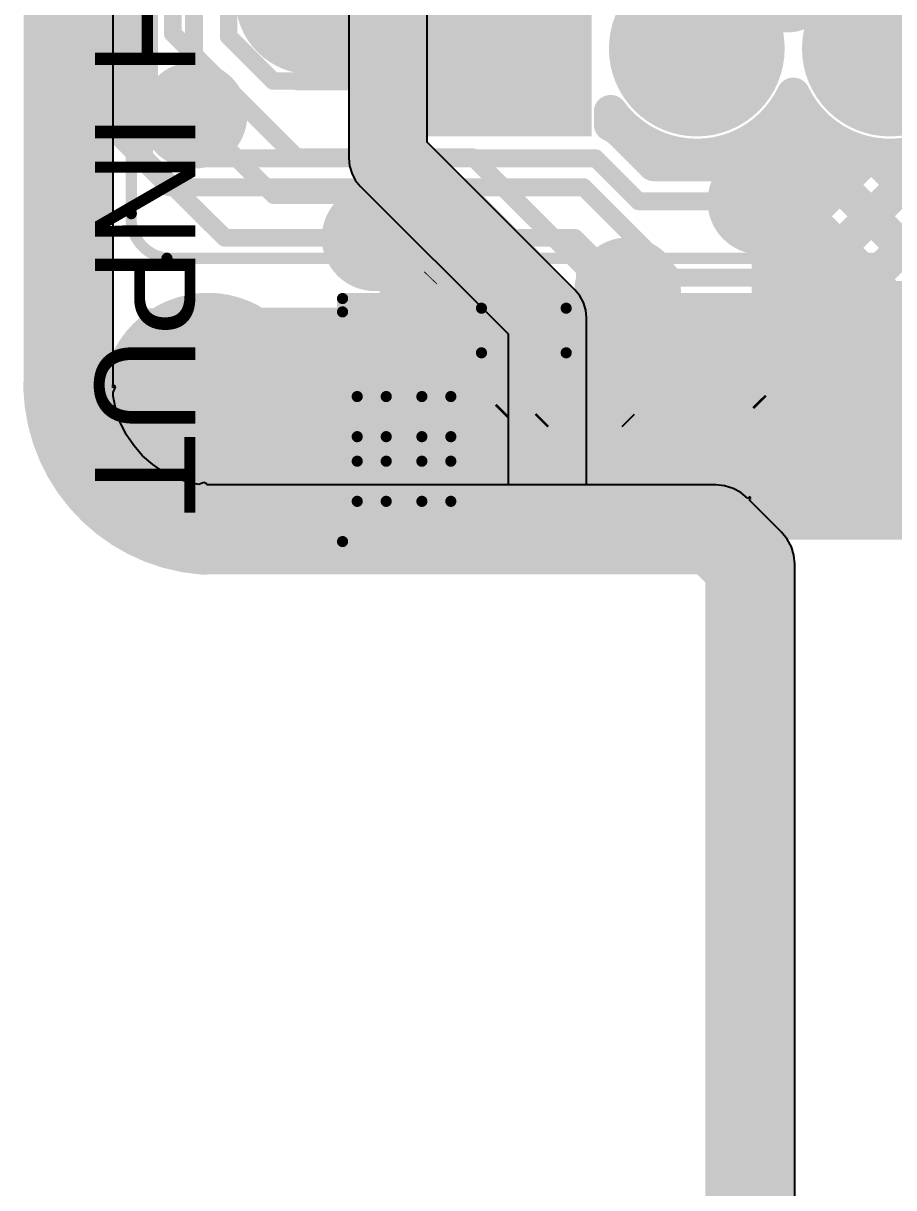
# Model space of a CAD drawing. Header units: millimetres. Extents: x 1.69 to 2.7, y 2.72 to 5.58.
# Drawn here: x 1.911 to 2.301, y 3.241 to 3.764 of the extents above; entities that cross this region are included whole.
import ezdxf

# ---------------------------------------------------------------- set-up
doc = ezdxf.new("R2010")
doc.units = ezdxf.units.MM
doc.header["$MEASUREMENT"] = 0
for name, color, linetype in [('BottomLayer', 5, 'Continuous'), ('BottomOverlay', 54, 'Continuous'), ('BottomPaste', 16, 'Continuous'), ('BottomSolder', 6, 'Continuous'), ('InternalPlane1', 76, 'Continuous'), ('InternalPlane2', 16, 'Continuous'), ('Mechanical2', 216, 'Continuous'), ('MultiLayer', 9, 'Continuous'), ('PadHoleLayer', 156, 'Continuous'), ('TopLayer', 1, 'Continuous'), ('TopOverlay', 2, 'Continuous'), ('TopPaste', 8, 'Continuous'), ('TopSolder', 216, 'Continuous'), ('ViaHoleLayer', 16, 'Continuous')]:
    doc.layers.add(name, color=color, linetype=linetype)

# ---------------------------------------------------------------- blocks, each defined once
blk = doc.blocks.new('HTP_CON_M411H_B_15')
at = {"layer": 'BottomLayer', "const_width": 0.03543}
for points in [[(-0.06102, -0.00394, 1), (-0.02559, -0.00394, 1)], [(0.02559, -0.00394, 1), (0.06102, -0.00394, 1)]]:
    blk.add_lwpolyline(points, format="xyb", close=True, dxfattribs=at)
at = {"layer": 'BottomLayer'}
for points in [[(-0.16535, -0.03937), (-0.09449, -0.03937), (-0.16535, 0.0315), (-0.09449, 0.0315)], [(-0.21949, -0.0187), (-0.17421, -0.0187), (-0.21949, 0.02657), (-0.17421, 0.02657)]]:
    blk.add_solid(points, dxfattribs=at)
at = {"layer": 'BottomOverlay', "const_width": 0.005}
for points in [[(-0.297, -0.078), (-0.297, 0.063)], [(-0.281, -0.098), (0.281, -0.098)]]:
    blk.add_lwpolyline(points, dxfattribs=at)
blk.add_lwpolyline([(-0.281, -0.098, -0.414212), (-0.297, -0.078)], format="xyb", dxfattribs=at)
at = {"layer": 'BottomOverlay', "const_width": 0.0025}
for points in [[(-0.29825, -0.078, 1), (-0.29575, -0.078, 1)], [(-0.29825, -0.078, 1), (-0.29575, -0.078, 1)], [(-0.28225, -0.098, 1), (-0.27975, -0.098, 1)], [(-0.28225, -0.098, 1), (-0.27975, -0.098, 1)]]:
    blk.add_lwpolyline(points, format="xyb", close=True, dxfattribs=at)
at = {"layer": 'BottomPaste'}
blk.add_solid([(-0.21949, -0.0187), (-0.17421, -0.0187), (-0.21949, 0.02657), (-0.17421, 0.02657)], dxfattribs=at)
at = {"layer": 'BottomSolder', "const_width": 0.03943}
for points in [[(-0.06302, -0.00394, 1), (-0.02359, -0.00394, 1)], [(0.02359, -0.00394, 1), (0.06302, -0.00394, 1)]]:
    blk.add_lwpolyline(points, format="xyb", close=True, dxfattribs=at)
at = {"layer": 'BottomSolder'}
for points in [[(-0.16935, -0.04337), (-0.09049, -0.04337), (-0.16935, 0.0355), (-0.09049, 0.0355)], [(-0.22349, -0.0227), (-0.17021, -0.0227), (-0.22349, 0.03057), (-0.17021, 0.03057)]]:
    blk.add_solid(points, dxfattribs=at)
at = {"layer": 'InternalPlane1', "const_width": 0.03572}
for points in [[(-0.14778, -0.00394, 1), (-0.11206, -0.00394, 1)], [(-0.06117, -0.00394, 1), (-0.02545, -0.00394, 1)], [(0.02545, -0.00394, 1), (0.06117, -0.00394, 1)]]:
    blk.add_lwpolyline(points, format="xyb", close=True, dxfattribs=at)
at = {"layer": 'InternalPlane2', "const_width": 0.03572}
for points in [[(-0.14778, -0.00394, 1), (-0.11206, -0.00394, 1)], [(-0.06117, -0.00394, 1), (-0.02545, -0.00394, 1)], [(0.02545, -0.00394, 1), (0.06117, -0.00394, 1)]]:
    blk.add_lwpolyline(points, format="xyb", close=True, dxfattribs=at)
at = {"layer": 'MultiLayer', "const_width": 0.03543}
for points in [[(-0.06102, -0.00394, 1), (-0.02559, -0.00394, 1)], [(0.02559, -0.00394, 1), (0.06102, -0.00394, 1)]]:
    blk.add_lwpolyline(points, format="xyb", close=True, dxfattribs=at)
at = {"layer": 'MultiLayer'}
blk.add_solid([(-0.16535, -0.03937), (-0.09449, -0.03937), (-0.16535, 0.0315), (-0.09449, 0.0315)], dxfattribs=at)
at = {"layer": 'PadHoleLayer', "const_width": 0.01772}
for points in [[(-0.13878, -0.00394, 1), (-0.12106, -0.00394, 1)], [(-0.05217, -0.00394, 1), (-0.03445, -0.00394, 1)], [(0.03445, -0.00394, 1), (0.05217, -0.00394, 1)]]:
    blk.add_lwpolyline(points, format="xyb", close=True, dxfattribs=at)
at = {"layer": 'TopLayer', "const_width": 0.03543}
for points in [[(-0.06102, -0.00394, 1), (-0.02559, -0.00394, 1)], [(0.02559, -0.00394, 1), (0.06102, -0.00394, 1)]]:
    blk.add_lwpolyline(points, format="xyb", close=True, dxfattribs=at)
at = {"layer": 'TopLayer'}
blk.add_solid([(-0.16535, -0.03937), (-0.09449, -0.03937), (-0.16535, 0.0315), (-0.09449, 0.0315)], dxfattribs=at)
at = {"layer": 'TopSolder', "const_width": 0.03943}
for points in [[(-0.06302, -0.00394, 1), (-0.02359, -0.00394, 1)], [(0.02359, -0.00394, 1), (0.06302, -0.00394, 1)]]:
    blk.add_lwpolyline(points, format="xyb", close=True, dxfattribs=at)
at = {"layer": 'TopSolder'}
blk.add_solid([(-0.16935, -0.04337), (-0.09049, -0.04337), (-0.16935, 0.0355), (-0.09049, 0.0355)], dxfattribs=at)
blk = doc.blocks.new('R___0201_B_53')
at = {"layer": 'BottomLayer'}
for points in [[(-0.01614, -0.00728), (-0.00551, -0.00728), (-0.01614, 0.00728), (-0.00551, 0.00728)], [(0.00551, -0.00728), (0.01614, -0.00728), (0.00551, 0.00728), (0.01614, 0.00728)]]:
    blk.add_solid(points, dxfattribs=at)
at = {"layer": 'BottomOverlay', "const_width": 0.005}
for points in [[(-0.019, 0.01), (0.019, 0.01)], [(-0.019, -0.01), (-0.019, 0.01)], [(0.019, -0.01), (0.019, 0.01)], [(-0.019, -0.01), (0.019, -0.01)]]:
    blk.add_lwpolyline(points, dxfattribs=at)
at = {"layer": 'BottomOverlay', "const_width": 0.0025}
for points in [[(-0.02025, 0.01, 1), (-0.01775, 0.01, 1)], [(-0.02025, 0.01, 1), (-0.01775, 0.01, 1)], [(0.01775, 0.01, 1), (0.02025, 0.01, 1)], [(0.01775, 0.01, 1), (0.02025, 0.01, 1)], [(-0.02025, -0.01, 1), (-0.01775, -0.01, 1)], [(-0.02025, -0.01, 1), (-0.01775, -0.01, 1)], [(0.01775, -0.01, 1), (0.02025, -0.01, 1)], [(0.01775, -0.01, 1), (0.02025, -0.01, 1)]]:
    blk.add_lwpolyline(points, format="xyb", close=True, dxfattribs=at)
at = {"layer": 'BottomPaste'}
for points in [[(-0.01614, -0.00728), (-0.00551, -0.00728), (-0.01614, 0.00728), (-0.00551, 0.00728)], [(0.00551, -0.00728), (0.01614, -0.00728), (0.00551, 0.00728), (0.01614, 0.00728)]]:
    blk.add_solid(points, dxfattribs=at)
at = {"layer": 'BottomSolder'}
for points in [[(-0.02014, -0.01128), (-0.00151, -0.01128), (-0.02014, 0.01128), (-0.00151, 0.01128)], [(0.00151, -0.01128), (0.02014, -0.01128), (0.00151, 0.01128), (0.02014, 0.01128)]]:
    blk.add_solid(points, dxfattribs=at)
blk = doc.blocks.new('TEST_POINT_68')
at = {"layer": 'TopLayer', "const_width": 0.03}
blk.add_lwpolyline([(-0.015, 0, 1), (0.015, 0, 1)], format="xyb", close=True, dxfattribs=at)
at = {"layer": 'TopOverlay', "const_width": 0.00787}
for points in [[(-0.037, 0.017), (-0.017, 0.037)], [(0.017, 0.037), (-0.017, 0.037)], [(0.017, 0.037), (-0.017, 0.037)], [(0.037, 0.017), (0.017, 0.037)], [(-0.037, -0.017), (-0.037, 0.017)], [(0.037, -0.017), (0.037, 0.017)], [(-0.017, -0.037), (-0.037, -0.017)], [(0.017, -0.037), (0.037, -0.017)], [(0.017, -0.037), (-0.017, -0.037)], [(0.017, -0.037), (-0.017, -0.037)]]:
    blk.add_lwpolyline(points, dxfattribs=at)
at = {"layer": 'TopOverlay', "const_width": 0.00394}
for points in [[(-0.01897, 0.037, 1), (-0.01503, 0.037, 1)], [(-0.01897, 0.037, 1), (-0.01503, 0.037, 1)], [(-0.01897, 0.037, 1), (-0.01503, 0.037, 1)], [(0.01503, 0.037, 1), (0.01897, 0.037, 1)], [(0.01503, 0.037, 1), (0.01897, 0.037, 1)], [(0.01503, 0.037, 1), (0.01897, 0.037, 1)], [(-0.03897, 0.017, 1), (-0.03503, 0.017, 1)], [(-0.03897, 0.017, 1), (-0.03503, 0.017, 1)], [(0.03503, 0.017, 1), (0.03897, 0.017, 1)], [(0.03503, 0.017, 1), (0.03897, 0.017, 1)], [(-0.03897, -0.017, 1), (-0.03503, -0.017, 1)], [(-0.03897, -0.017, 1), (-0.03503, -0.017, 1)], [(0.03503, -0.017, 1), (0.03897, -0.017, 1)], [(0.03503, -0.017, 1), (0.03897, -0.017, 1)], [(-0.01897, -0.037, 1), (-0.01503, -0.037, 1)], [(-0.01897, -0.037, 1), (-0.01503, -0.037, 1)], [(-0.01897, -0.037, 1), (-0.01503, -0.037, 1)], [(0.01503, -0.037, 1), (0.01897, -0.037, 1)], [(0.01503, -0.037, 1), (0.01897, -0.037, 1)], [(0.01503, -0.037, 1), (0.01897, -0.037, 1)]]:
    blk.add_lwpolyline(points, format="xyb", close=True, dxfattribs=at)
at = {"layer": 'TopPaste', "const_width": 0.03}
blk.add_lwpolyline([(-0.015, 0, 1), (0.015, 0, 1)], format="xyb", close=True, dxfattribs=at)
at = {"layer": 'TopSolder', "const_width": 0.034}
blk.add_lwpolyline([(-0.017, 0, 1), (0.017, 0, 1)], format="xyb", close=True, dxfattribs=at)
blk = doc.blocks.new('20_P___FPC_74')
at = {"layer": 'TopLayer'}
for points in [[(-0.04232, -0.04921), (-0.04232, 0.04921), (-0.0561, -0.04921), (-0.0561, 0.04921)], [(-0.02264, -0.04921), (-0.02264, 0.04921), (-0.03642, -0.04921), (-0.03642, 0.04921)], [(-0.00295, -0.04921), (-0.00295, 0.04921), (-0.01673, -0.04921), (-0.01673, 0.04921)], [(0.01673, -0.04921), (0.01673, 0.04921), (0.00295, -0.04921), (0.00295, 0.04921)], [(0.03642, -0.04921), (0.03642, 0.04921), (0.02264, -0.04921), (0.02264, 0.04921)], [(0.0561, -0.04921), (0.0561, 0.04921), (0.04232, -0.04921), (0.04232, 0.04921)], [(0.07579, -0.04921), (0.07579, 0.04921), (0.06201, -0.04921), (0.06201, 0.04921)], [(0.09547, -0.04921), (0.09547, 0.04921), (0.08169, -0.04921), (0.08169, 0.04921)], [(0.11516, -0.04921), (0.11516, 0.04921), (0.10138, -0.04921), (0.10138, 0.04921)], [(0.13484, -0.04921), (0.13484, 0.04921), (0.12106, -0.04921), (0.12106, 0.04921)], [(0.15453, -0.04921), (0.15453, 0.04921), (0.14075, -0.04921), (0.14075, 0.04921)], [(0.17421, -0.04921), (0.17421, 0.04921), (0.16043, -0.04921), (0.16043, 0.04921)], [(0.1939, -0.04921), (0.1939, 0.04921), (0.18012, -0.04921), (0.18012, 0.04921)]]:
    blk.add_solid(points, dxfattribs=at)
at = {"layer": 'TopOverlay', "const_width": 0.005}
for points in [[(0.19732, 0.054), (0.19732, -0.049)], [(0.19732, 0.054), (0.19732, -0.055)], [(0.19732, -0.055), (-0.19732, -0.055)]]:
    blk.add_lwpolyline(points, dxfattribs=at)
at = {"layer": 'TopOverlay', "const_width": 0.0025}
for points in [[(0.19607, 0.054, 1), (0.19857, 0.054, 1)], [(0.19607, 0.054, 1), (0.19857, 0.054, 1)], [(0.19607, -0.049, 1), (0.19857, -0.049, 1)], [(0.19607, -0.055, 1), (0.19857, -0.055, 1)], [(0.19607, -0.055, 1), (0.19857, -0.055, 1)]]:
    blk.add_lwpolyline(points, format="xyb", close=True, dxfattribs=at)
at = {"layer": 'TopPaste'}
for points in [[(-0.04232, -0.04921), (-0.04232, 0.04921), (-0.0561, -0.04921), (-0.0561, 0.04921)], [(-0.02264, -0.04921), (-0.02264, 0.04921), (-0.03642, -0.04921), (-0.03642, 0.04921)], [(-0.00295, -0.04921), (-0.00295, 0.04921), (-0.01673, -0.04921), (-0.01673, 0.04921)], [(0.01673, -0.04921), (0.01673, 0.04921), (0.00295, -0.04921), (0.00295, 0.04921)], [(0.03642, -0.04921), (0.03642, 0.04921), (0.02264, -0.04921), (0.02264, 0.04921)], [(0.0561, -0.04921), (0.0561, 0.04921), (0.04232, -0.04921), (0.04232, 0.04921)], [(0.07579, -0.04921), (0.07579, 0.04921), (0.06201, -0.04921), (0.06201, 0.04921)], [(0.09547, -0.04921), (0.09547, 0.04921), (0.08169, -0.04921), (0.08169, 0.04921)], [(0.11516, -0.04921), (0.11516, 0.04921), (0.10138, -0.04921), (0.10138, 0.04921)], [(0.13484, -0.04921), (0.13484, 0.04921), (0.12106, -0.04921), (0.12106, 0.04921)], [(0.15453, -0.04921), (0.15453, 0.04921), (0.14075, -0.04921), (0.14075, 0.04921)], [(0.17421, -0.04921), (0.17421, 0.04921), (0.16043, -0.04921), (0.16043, 0.04921)], [(0.1939, -0.04921), (0.1939, 0.04921), (0.18012, -0.04921), (0.18012, 0.04921)]]:
    blk.add_solid(points, dxfattribs=at)
at = {"layer": 'TopSolder'}
for points in [[(-0.03832, -0.05321), (-0.03832, 0.05321), (-0.0601, -0.05321), (-0.0601, 0.05321)], [(-0.01864, -0.05321), (-0.01864, 0.05321), (-0.04042, -0.05321), (-0.04042, 0.05321)], [(0.00105, -0.05321), (0.00105, 0.05321), (-0.02073, -0.05321), (-0.02073, 0.05321)], [(0.02073, -0.05321), (0.02073, 0.05321), (-0.00105, -0.05321), (-0.00105, 0.05321)], [(0.04042, -0.05321), (0.04042, 0.05321), (0.01864, -0.05321), (0.01864, 0.05321)], [(0.0601, -0.05321), (0.0601, 0.05321), (0.03832, -0.05321), (0.03832, 0.05321)], [(0.07979, -0.05321), (0.07979, 0.05321), (0.05801, -0.05321), (0.05801, 0.05321)], [(0.09947, -0.05321), (0.09947, 0.05321), (0.07769, -0.05321), (0.07769, 0.05321)], [(0.11916, -0.05321), (0.11916, 0.05321), (0.09738, -0.05321), (0.09738, 0.05321)], [(0.13884, -0.05321), (0.13884, 0.05321), (0.11706, -0.05321), (0.11706, 0.05321)], [(0.15853, -0.05321), (0.15853, 0.05321), (0.13675, -0.05321), (0.13675, 0.05321)], [(0.17821, -0.05321), (0.17821, 0.05321), (0.15643, -0.05321), (0.15643, 0.05321)], [(0.1979, -0.05321), (0.1979, 0.05321), (0.17612, -0.05321), (0.17612, 0.05321)]]:
    blk.add_solid(points, dxfattribs=at)
blk = doc.blocks.new('CAP_0201_B_75')
at = {"layer": 'BottomLayer'}
for points in [[(-0.01772, -0.00591), (-0.00591, -0.00591), (-0.01772, 0.00591), (-0.00591, 0.00591)], [(0.00591, -0.00591), (0.01772, -0.00591), (0.00591, 0.00591), (0.01772, 0.00591)]]:
    blk.add_solid(points, dxfattribs=at)
at = {"layer": 'BottomOverlay', "const_width": 0.005}
for points in [[(-0.008, 0.009), (-0.021, 0.009)], [(-0.021, 0.009), (-0.021, -0.009)], [(0.021, 0.009), (0.008, 0.009)], [(0.021, 0.009), (0.021, -0.009)], [(-0.008, -0.009), (-0.021, -0.009)], [(0.021, -0.009), (0.008, -0.009)]]:
    blk.add_lwpolyline(points, dxfattribs=at)
at = {"layer": 'BottomOverlay', "const_width": 0.0025}
for points in [[(-0.02225, 0.009, 1), (-0.01975, 0.009, 1)], [(-0.02225, 0.009, 1), (-0.01975, 0.009, 1)], [(-0.00925, 0.009, 1), (-0.00675, 0.009, 1)], [(0.00675, 0.009, 1), (0.00925, 0.009, 1)], [(0.01975, 0.009, 1), (0.02225, 0.009, 1)], [(0.01975, 0.009, 1), (0.02225, 0.009, 1)], [(-0.02225, -0.009, 1), (-0.01975, -0.009, 1)], [(-0.02225, -0.009, 1), (-0.01975, -0.009, 1)], [(-0.00925, -0.009, 1), (-0.00675, -0.009, 1)], [(0.00675, -0.009, 1), (0.00925, -0.009, 1)], [(0.01975, -0.009, 1), (0.02225, -0.009, 1)], [(0.01975, -0.009, 1), (0.02225, -0.009, 1)]]:
    blk.add_lwpolyline(points, format="xyb", close=True, dxfattribs=at)
at = {"layer": 'BottomPaste'}
for points in [[(-0.01772, -0.00591), (-0.00591, -0.00591), (-0.01772, 0.00591), (-0.00591, 0.00591)], [(0.00591, -0.00591), (0.01772, -0.00591), (0.00591, 0.00591), (0.01772, 0.00591)]]:
    blk.add_solid(points, dxfattribs=at)
at = {"layer": 'BottomSolder'}
for points in [[(-0.01988, -0.00807), (-0.00374, -0.00807), (-0.01988, 0.00807), (-0.00374, 0.00807)], [(0.00374, -0.00807), (0.01988, -0.00807), (0.00374, 0.00807), (0.01988, 0.00807)]]:
    blk.add_solid(points, dxfattribs=at)
blk = doc.blocks.new('CAP_0201_B_76')
at = {"layer": 'BottomLayer'}
for points in [[(-0.01772, -0.00591), (-0.00591, -0.00591), (-0.01772, 0.00591), (-0.00591, 0.00591)], [(0.00591, -0.00591), (0.01772, -0.00591), (0.00591, 0.00591), (0.01772, 0.00591)]]:
    blk.add_solid(points, dxfattribs=at)
at = {"layer": 'BottomOverlay', "const_width": 0.005}
for points in [[(-0.008, 0.009), (-0.021, 0.009)], [(-0.021, 0.009), (-0.021, -0.009)], [(0.021, 0.009), (0.008, 0.009)], [(0.021, 0.009), (0.021, -0.009)], [(-0.008, -0.009), (-0.021, -0.009)], [(0.021, -0.009), (0.008, -0.009)]]:
    blk.add_lwpolyline(points, dxfattribs=at)
at = {"layer": 'BottomOverlay', "const_width": 0.0025}
for points in [[(-0.02225, 0.009, 1), (-0.01975, 0.009, 1)], [(-0.02225, 0.009, 1), (-0.01975, 0.009, 1)], [(-0.00925, 0.009, 1), (-0.00675, 0.009, 1)], [(0.00675, 0.009, 1), (0.00925, 0.009, 1)], [(0.01975, 0.009, 1), (0.02225, 0.009, 1)], [(0.01975, 0.009, 1), (0.02225, 0.009, 1)], [(-0.02225, -0.009, 1), (-0.01975, -0.009, 1)], [(-0.02225, -0.009, 1), (-0.01975, -0.009, 1)], [(-0.00925, -0.009, 1), (-0.00675, -0.009, 1)], [(0.00675, -0.009, 1), (0.00925, -0.009, 1)], [(0.01975, -0.009, 1), (0.02225, -0.009, 1)], [(0.01975, -0.009, 1), (0.02225, -0.009, 1)]]:
    blk.add_lwpolyline(points, format="xyb", close=True, dxfattribs=at)
at = {"layer": 'BottomPaste'}
for points in [[(-0.01772, -0.00591), (-0.00591, -0.00591), (-0.01772, 0.00591), (-0.00591, 0.00591)], [(0.00591, -0.00591), (0.01772, -0.00591), (0.00591, 0.00591), (0.01772, 0.00591)]]:
    blk.add_solid(points, dxfattribs=at)
at = {"layer": 'BottomSolder'}
for points in [[(-0.01988, -0.00807), (-0.00374, -0.00807), (-0.01988, 0.00807), (-0.00374, 0.00807)], [(0.00374, -0.00807), (0.01988, -0.00807), (0.00374, 0.00807), (0.01988, 0.00807)]]:
    blk.add_solid(points, dxfattribs=at)

msp = doc.modelspace()

# ---------------------------------------------------------------- linework, layer by layer
at = {"layer": 'BottomLayer'}
for points, const_width in [([(1.95413, 3.71175), (1.95413, 4.36511)], 0.008), ([(1.96713, 3.71714), (1.96713, 4.35973)], 0.008), ([(1.98723, 3.72229), (1.98723, 4.34371)], 0.008), ([(2.23205, 3.70283), (2.25776, 3.72854)], 0.015), ([(2.17414, 3.71807), (2.17414, 3.7239)], 0.015), ([(2.24816, 3.71982), (2.32758, 3.6404)], 0.015), ([(1.96713, 3.71714), (1.98127, 3.703)], 0.008), ([(2.1791, 3.71467), (2.19356, 3.70021)], 0.015), ([(2.18321, 3.71056), (2.18549, 3.71284)], 0.015), ([(2.25649, 3.69899), (2.27107, 3.71357)], 0.015), ([(2.27734, 3.66327), (2.32723, 3.71315)], 0.015), ([(2.28276, 3.6404), (2.35312, 3.71077)], 0.015), ([(1.95413, 3.71175), (1.97588, 3.69)], 0.008), ([(2.23159, 3.70811), (2.23551, 3.70419)], 0.015), ([(2.19356, 3.70021), (2.228, 3.70021)], 0.015), ([(2.20114, 3.70021), (2.20574, 3.70481)], 0.015), ([(2.20675, 3.70467), (2.21121, 3.70021)], 0.015), ([(2.26128, 3.67549), (2.29084, 3.70506)], 0.015), ([(2.29129, 3.70498), (2.3443, 3.65197)], 0.015), ([(1.98127, 3.703), (2.16743, 3.703)], 0.008), ([(2.16743, 3.703), (2.18672, 3.68371)], 0.008), ([(1.97588, 3.69), (2.16204, 3.69)], 0.008), ([(2.16204, 3.69), (2.20259, 3.64946)], 0.008), ([(2.18672, 3.68371), (2.24156, 3.68371)], 0.008), ([(2.24156, 3.68371), (2.24393, 3.68371)], 0.008), ([(2.26205, 3.67765), (2.27176, 3.66794)], 0.015), ([(2.06848, 3.66731), (2.15803, 3.66731)], 0.008), ([(2.15803, 3.66731), (2.1818, 3.64355)], 0.008), ([(2.27954, 3.66016), (2.2993, 3.6404)], 0.015), ([(2.09329, 3.64921), (2.09353, 3.64946)], 0.008), ([(2.09329, 3.58714), (2.09329, 3.64921)], 0.008), ([(2.12419, 3.64394), (2.12419, 3.64814)], 0.008), ([(2.20259, 3.64946), (2.26106, 3.64946)], 0.008), ([(2.12188, 3.64394), (2.12419, 3.64394)], 0.008), ([(2.12419, 3.62575), (2.12419, 3.64394)], 0.008), ([(2.2804, 3.6404), (2.3443, 3.6404)], 0.015), ([(2.06967, 3.55814), (2.06967, 3.58714)], 0.008), ([(2.09329, 3.55814), (2.09329, 3.58714)], 0.008), ([(2.04196, 3.56299), (2.04196, 3.56442)], 0.008), ([(2.04196, 3.56418), (2.04196, 3.56442)], 0.008), ([(2.04196, 3.56418), (2.04842, 3.55772)], 0.008), ([(2.04196, 3.56299), (2.04722, 3.55772)], 0.008), ([(2.04669, 3.556), (2.04842, 3.55772)], 0.008), ([(2.04681, 3.55814), (2.06967, 3.55814)], 0.008)]:
    msp.add_lwpolyline(points, dxfattribs=dict(at, const_width=const_width))
at = {"layer": 'BottomLayer', "const_width": 0.015}
for points in [[(2.25613, 3.73167, -0.56821), (2.17414, 3.7239)], [(2.33983, 3.72641, -0.589354), (2.25613, 3.73167)], [(2.17414, 3.71807, -0.091843), (2.1791, 3.71467)], [(2.17414, 3.71807, -0.091843), (2.1791, 3.71467)], [(2.228, 3.70021, -0.633506), (2.26292, 3.68371)], [(2.26292, 3.68371, -0.165836), (2.25847, 3.67066)], [(2.25847, 3.67066, -0.450208), (2.28241, 3.64946)], [(2.28241, 3.64946, -0.109893), (2.2804, 3.6404)]]:
    msp.add_lwpolyline(points, format="xyb", dxfattribs=at)
at = {"layer": 'BottomLayer'}
for points, const_width in [([(2.25238, 3.73167, 1), (2.25988, 3.73167, 1)], 0.0075), ([(2.25238, 3.73167, 1), (2.25988, 3.73167, 1)], 0.0075), ([(2.25401, 3.72854, 1), (2.26151, 3.72854, 1)], 0.0075), ([(1.9828, 3.72229, 1), (1.99166, 3.72229, 1)], 0.00886), ([(2.17039, 3.7239, 1), (2.17789, 3.7239, 1)], 0.0075), ([(2.17039, 3.7239, 1), (2.17789, 3.7239, 1)], 0.0075), ([(1.98523, 3.72229, 1), (1.98923, 3.72229, 1)], 0.004), ([(2.17039, 3.71807, 1), (2.17789, 3.71807, 1)], 0.0075), ([(2.17039, 3.71807, 1), (2.17789, 3.71807, 1)], 0.0075), ([(2.17039, 3.71807, 1), (2.17789, 3.71807, 1)], 0.0075), ([(2.24441, 3.71982, 1), (2.25191, 3.71982, 1)], 0.0075), ([(1.96513, 3.71714, 1), (1.96913, 3.71714, 1)], 0.004), ([(1.96513, 3.71714, 1), (1.96913, 3.71714, 1)], 0.004), ([(2.17535, 3.71467, 1), (2.18285, 3.71467, 1)], 0.0075), ([(2.17535, 3.71467, 1), (2.18285, 3.71467, 1)], 0.0075), ([(2.17535, 3.71467, 1), (2.18285, 3.71467, 1)], 0.0075), ([(2.18174, 3.71284, 1), (2.18924, 3.71284, 1)], 0.0075), ([(2.26732, 3.71357, 1), (2.27482, 3.71357, 1)], 0.0075), ([(1.95213, 3.71175, 1), (1.95613, 3.71175, 1)], 0.004), ([(1.95213, 3.71175, 1), (1.95613, 3.71175, 1)], 0.004), ([(2.17946, 3.71056, 1), (2.18696, 3.71056, 1)], 0.0075), ([(2.22784, 3.70811, 1), (2.23534, 3.70811, 1)], 0.0075), ([(2.18981, 3.70021, 1), (2.19731, 3.70021, 1)], 0.0075), ([(2.18981, 3.70021, 1), (2.19731, 3.70021, 1)], 0.0075), ([(2.19739, 3.70021, 1), (2.20489, 3.70021, 1)], 0.0075), ([(2.20199, 3.70481, 1), (2.20949, 3.70481, 1)], 0.0075), ([(2.203, 3.70467, 1), (2.2105, 3.70467, 1)], 0.0075), ([(2.20746, 3.70021, 1), (2.21496, 3.70021, 1)], 0.0075), ([(2.22425, 3.70021, 1), (2.23175, 3.70021, 1)], 0.0075), ([(2.22425, 3.70021, 1), (2.23175, 3.70021, 1)], 0.0075), ([(2.2283, 3.70283, 1), (2.2358, 3.70283, 1)], 0.0075), ([(2.23176, 3.70419, 1), (2.23926, 3.70419, 1)], 0.0075), ([(2.28709, 3.70506, 1), (2.29459, 3.70506, 1)], 0.0075), ([(2.28754, 3.70498, 1), (2.29504, 3.70498, 1)], 0.0075), ([(1.97927, 3.703, 1), (1.98327, 3.703, 1)], 0.004), ([(1.97927, 3.703, 1), (1.98327, 3.703, 1)], 0.004), ([(2.16543, 3.703, 1), (2.16943, 3.703, 1)], 0.004), ([(2.16543, 3.703, 1), (2.16943, 3.703, 1)], 0.004), ([(2.25274, 3.69899, 1), (2.26024, 3.69899, 1)], 0.0075), ([(1.97388, 3.69, 1), (1.97788, 3.69, 1)], 0.004), ([(1.97388, 3.69, 1), (1.97788, 3.69, 1)], 0.004), ([(2.16004, 3.69, 1), (2.16404, 3.69, 1)], 0.004), ([(2.16004, 3.69, 1), (2.16404, 3.69, 1)], 0.004), ([(2.23714, 3.68371, 1), (2.24599, 3.68371, 1)], 0.00886), ([(2.18472, 3.68371, 1), (2.18872, 3.68371, 1)], 0.004), ([(2.18472, 3.68371, 1), (2.18872, 3.68371, 1)], 0.004), ([(2.23956, 3.68371, 1), (2.24356, 3.68371, 1)], 0.004), ([(2.23956, 3.68371, 1), (2.24356, 3.68371, 1)], 0.004), ([(2.24193, 3.68371, 1), (2.24593, 3.68371, 1)], 0.004), ([(2.25917, 3.68371, 1), (2.26667, 3.68371, 1)], 0.0075), ([(2.25917, 3.68371, 1), (2.26667, 3.68371, 1)], 0.0075), ([(2.25753, 3.67549, 1), (2.26503, 3.67549, 1)], 0.0075), ([(2.2583, 3.67765, 1), (2.2658, 3.67765, 1)], 0.0075), ([(2.25472, 3.67066, 1), (2.26222, 3.67066, 1)], 0.0075), ([(2.25472, 3.67066, 1), (2.26222, 3.67066, 1)], 0.0075), ([(2.06405, 3.66731, 1), (2.07291, 3.66731, 1)], 0.00886), ([(2.06648, 3.66731, 1), (2.07048, 3.66731, 1)], 0.004), ([(2.15603, 3.66731, 1), (2.16003, 3.66731, 1)], 0.004), ([(2.15603, 3.66731, 1), (2.16003, 3.66731, 1)], 0.004), ([(2.26801, 3.66794, 1), (2.27551, 3.66794, 1)], 0.0075), ([(2.27359, 3.66327, 1), (2.28109, 3.66327, 1)], 0.0075), ([(2.27579, 3.66016, 1), (2.28329, 3.66016, 1)], 0.0075), ([(2.0891, 3.64946, 1), (2.09796, 3.64946, 1)], 0.00886), ([(2.25663, 3.64946, 1), (2.26549, 3.64946, 1)], 0.00886), ([(2.27866, 3.64946, 1), (2.28616, 3.64946, 1)], 0.0075), ([(2.27866, 3.64946, 1), (2.28616, 3.64946, 1)], 0.0075), ([(2.09129, 3.64921, 1), (2.09529, 3.64921, 1)], 0.004), ([(2.09129, 3.64921, 1), (2.09529, 3.64921, 1)], 0.004), ([(2.09153, 3.64946, 1), (2.09553, 3.64946, 1)], 0.004), ([(2.11976, 3.64394, 1), (2.12862, 3.64394, 1)], 0.00886), ([(2.12219, 3.64814, 1), (2.12619, 3.64814, 1)], 0.004), ([(2.17737, 3.64355, 1), (2.18623, 3.64355, 1)], 0.00886), ([(2.20059, 3.64946, 1), (2.20459, 3.64946, 1)], 0.004), ([(2.20059, 3.64946, 1), (2.20459, 3.64946, 1)], 0.004), ([(2.25906, 3.64946, 1), (2.26306, 3.64946, 1)], 0.004), ([(2.11988, 3.64394, 1), (2.12388, 3.64394, 1)], 0.004), ([(2.12219, 3.64394, 1), (2.12619, 3.64394, 1)], 0.004), ([(2.12219, 3.64394, 1), (2.12619, 3.64394, 1)], 0.004), ([(2.12219, 3.64394, 1), (2.12619, 3.64394, 1)], 0.004), ([(2.1798, 3.64355, 1), (2.1838, 3.64355, 1)], 0.004), ([(2.27665, 3.6404, 1), (2.28415, 3.6404, 1)], 0.0075), ([(2.27665, 3.6404, 1), (2.28415, 3.6404, 1)], 0.0075), ([(2.27901, 3.6404, 1), (2.28651, 3.6404, 1)], 0.0075), ([(2.29555, 3.6404, 1), (2.30305, 3.6404, 1)], 0.0075), ([(1.97385, 3.59513, 1), (2.01322, 3.59513, 1)], 0.03937), ([(2.12219, 3.62575, 1), (2.12619, 3.62575, 1)], 0.004), ([(2.06767, 3.58714, 1), (2.07167, 3.58714, 1)], 0.004), ([(2.09129, 3.58714, 1), (2.09529, 3.58714, 1)], 0.004), ([(2.09129, 3.58714, 1), (2.09529, 3.58714, 1)], 0.004), ([(2.03753, 3.56442, 1), (2.04639, 3.56442, 1)], 0.00886), ([(2.03996, 3.56442, 1), (2.04396, 3.56442, 1)], 0.004), ([(2.03996, 3.56442, 1), (2.04396, 3.56442, 1)], 0.004), ([(2.03996, 3.56418, 1), (2.04396, 3.56418, 1)], 0.004), ([(2.03996, 3.56418, 1), (2.04396, 3.56418, 1)], 0.004), ([(2.03996, 3.56299, 1), (2.04396, 3.56299, 1)], 0.004), ([(2.03996, 3.56299, 1), (2.04396, 3.56299, 1)], 0.004), ([(2.04481, 3.55814, 1), (2.04881, 3.55814, 1)], 0.004), ([(2.04522, 3.55772, 1), (2.04922, 3.55772, 1)], 0.004), ([(2.04642, 3.55772, 1), (2.05042, 3.55772, 1)], 0.004), ([(2.04642, 3.55772, 1), (2.05042, 3.55772, 1)], 0.004), ([(2.06767, 3.55814, 1), (2.07167, 3.55814, 1)], 0.004), ([(2.06767, 3.55814, 1), (2.07167, 3.55814, 1)], 0.004), ([(2.09129, 3.55814, 1), (2.09529, 3.55814, 1)], 0.004), ([(2.04469, 3.556, 1), (2.04869, 3.556, 1)], 0.004)]:
    msp.add_lwpolyline(points, format="xyb", close=True, dxfattribs=dict(at, const_width=const_width))
for points in [[(1.9644, 3.63568), (1.9644, 3.54906), (2.05534, 3.63568), (2.05534, 3.54906)], [(2.1396, 3.63292), (2.1396, 3.54552), (2.1644, 3.63292), (2.1644, 3.54552)], [(2.13999, 3.5451), (2.5178, 3.5451), (2.13999, 3.5591), (2.5178, 3.5591)]]:
    msp.add_solid(points, dxfattribs=at)
at = {"layer": 'BottomSolder', "const_width": 0.04337}
msp.add_lwpolyline([(1.97185, 3.59513, 1), (2.01522, 3.59513, 1)], format="xyb", close=True, dxfattribs=at)
at = {"layer": 'InternalPlane1'}
for p, q in [((1.95098, 3.60199), (1.95098, 4.22814)), ((2.05666, 4.21785), (2.05666, 3.703)), ((2.09183, 3.71028), (2.09183, 4.1754)), ((2.15816, 3.64395), (2.09183, 3.71028)), ((2.05666, 3.703), (2.05666, 3.703)), ((2.05666, 3.703), (2.05699, 3.69957)), ((2.05699, 3.69957), (2.058, 3.69627)), ((2.058, 3.69627), (2.05962, 3.69323)), ((2.05962, 3.69323), (2.06181, 3.69056)), ((2.06181, 3.69056), (2.12814, 3.62424)), ((2.16034, 3.64129), (2.15816, 3.64395)), ((2.16197, 3.63825), (2.16034, 3.64129)), ((2.16297, 3.63495), (2.16197, 3.63825)), ((2.16331, 3.63152), (2.16297, 3.63495)), ((2.16331, 3.55647), (2.16331, 3.63152)), ((2.12814, 3.62424), (2.12814, 3.55647)), ((1.95085, 3.60062), (1.95079, 3.59998)), ((1.95079, 3.59998), (1.95085, 3.60062)), ((1.95079, 3.59998), (1.95079, 3.59998)), ((1.95088, 3.60095), (1.95098, 3.60199)), ((1.9518, 3.60097), (1.95088, 3.60095)), ((1.95092, 3.59789), (1.952, 3.60049)), ((1.952, 3.60049), (1.9518, 3.60097)), ((1.95103, 3.59627), (1.95092, 3.59789)), ((1.95221, 3.59034), (1.95103, 3.59627)), ((1.95415, 3.58461), (1.95221, 3.59034)), ((1.95683, 3.57918), (1.95415, 3.58461)), ((1.96019, 3.57415), (1.95683, 3.57918)), ((1.96418, 3.5696), (1.96019, 3.57415)), ((1.96873, 3.56561), (1.96418, 3.5696)), ((1.97376, 3.56225), (1.96873, 3.56561)), ((1.97919, 3.55958), (1.97376, 3.56225)), ((1.98492, 3.55763), (1.97919, 3.55958)), ((1.98949, 3.55672), (1.98492, 3.55763)), ((1.99166, 3.55762), (1.98949, 3.55672)), ((1.99301, 3.55706), (1.99166, 3.55762)), ((1.99296, 3.55647), (1.99301, 3.55706)), ((2.12814, 3.55647), (1.99296, 3.55647)), ((2.22138, 3.55647), (2.16331, 3.55647)), ((2.2253, 3.55608), (2.22138, 3.55647)), ((2.22907, 3.55494), (2.2253, 3.55608)), ((2.23255, 3.55308), (2.22907, 3.55494)), ((2.23559, 3.55058), (2.23255, 3.55308)), ((2.23665, 3.55127), (2.23577, 3.55039)), ((2.237, 3.55043), (2.23665, 3.55127)), ((2.2357, 3.55045), (2.23559, 3.55058)), ((2.23577, 3.55039), (2.2357, 3.55045)), ((2.23634, 3.54983), (2.237, 3.55043)), ((2.25089, 3.53527), (2.23634, 3.54983)), ((2.25339, 3.53223), (2.25089, 3.53527)), ((2.25524, 3.52876), (2.25339, 3.53223)), ((2.25639, 3.52499), (2.25524, 3.52876)), ((2.25677, 3.52106), (2.25639, 3.52499)), ((2.25677, 2.76339), (2.25677, 3.52106))]:
    msp.add_line(p, q, dxfattribs=at)
for points, const_width in [([(1.93089, 3.60199), (1.93089, 4.22814)], 0.04), ([(2.07424, 3.703), (2.07424, 4.21785)], 0.035), ([(2.07424, 3.703), (2.14572, 3.63152)], 0.035), ([(2.14572, 3.54493), (2.14572, 3.63152)], 0.035), ([(1.99123, 3.5363), (1.99123, 3.5363)], 0.04), ([(1.99261, 3.53637), (2.22138, 3.53637)], 0.04), ([(2.22156, 3.53618), (2.23668, 3.52106)], 0.04), ([(2.23668, 2.75714), (2.23668, 3.52106)], 0.04)]:
    msp.add_lwpolyline(points, dxfattribs=dict(at, const_width=const_width))
for points, const_width in [([(2.24103, 3.78331, 1), (2.26493, 3.78331, 1)], 0.02391), ([(1.97528, 3.72229, 1), (1.99919, 3.72229, 1)], 0.02391), ([(2.06549, 3.703, 1), (2.08299, 3.703, 1)], 0.0175), ([(2.06549, 3.703, 1), (2.08299, 3.703, 1)], 0.0175), ([(2.22961, 3.68371, 1), (2.25352, 3.68371, 1)], 0.02391), ([(2.05653, 3.66731, 1), (2.08043, 3.66731, 1)], 0.02391), ([(2.2491, 3.64946, 1), (2.27301, 3.64946, 1)], 0.02391), ([(2.11223, 3.64394, 1), (2.13614, 3.64394, 1)], 0.02391), ([(2.16984, 3.64355, 1), (2.19375, 3.64355, 1)], 0.02391), ([(2.13697, 3.63152, 1), (2.15447, 3.63152, 1)], 0.0175), ([(2.13697, 3.63152, 1), (2.15447, 3.63152, 1)], 0.0175), ([(1.96977, 3.59513, 1), (2.0173, 3.59513, 1)], 0.04753), ([(1.92066, 3.60035, 1), (1.94066, 3.60035, 1)], 0.02), ([(1.92066, 3.60035, 1), (1.94066, 3.60035, 1)], 0.02), ([(1.92089, 3.60199, 1), (1.94089, 3.60199, 1)], 0.02), ([(1.92089, 3.60199, 1), (1.94089, 3.60199, 1)], 0.02), ([(2.03001, 3.56442, 1), (2.05391, 3.56442, 1)], 0.02391), ([(2.13697, 3.54493, 1), (2.15447, 3.54493, 1)], 0.0175), ([(1.98123, 3.5363, 1), (2.00123, 3.5363, 1)], 0.02), ([(1.98123, 3.5363, 1), (2.00123, 3.5363, 1)], 0.02), ([(1.98123, 3.5363, 1), (2.00123, 3.5363, 1)], 0.02), ([(1.98123, 3.5363, 1), (2.00123, 3.5363, 1)], 0.02), ([(1.98166, 3.53628, 1), (2.00166, 3.53628, 1)], 0.02), ([(1.98166, 3.53628, 1), (2.00166, 3.53628, 1)], 0.02), ([(1.98261, 3.53637, 1), (2.00261, 3.53637, 1)], 0.02), ([(1.98261, 3.53637, 1), (2.00261, 3.53637, 1)], 0.02), ([(2.21138, 3.53637, 1), (2.23138, 3.53637, 1)], 0.02), ([(2.21138, 3.53637, 1), (2.23138, 3.53637, 1)], 0.02), ([(2.21156, 3.53618, 1), (2.23156, 3.53618, 1)], 0.02), ([(2.21156, 3.53618, 1), (2.23156, 3.53618, 1)], 0.02), ([(2.22668, 3.52106, 1), (2.24668, 3.52106, 1)], 0.02), ([(2.22668, 3.52106, 1), (2.24668, 3.52106, 1)], 0.02)]:
    msp.add_lwpolyline(points, format="xyb", close=True, dxfattribs=dict(at, const_width=const_width))
at = {"layer": 'InternalPlane1', "const_width": 0.04}
for points in [[(1.93066, 3.60035, -0.083167), (1.93089, 3.60199)], [(1.99123, 3.5363, -0.38085), (1.93066, 3.60035)], [(1.99166, 3.53628, -0.021394), (1.99123, 3.5363)], [(1.99261, 3.53637, -0.048023), (1.99166, 3.53628)], [(2.22156, 3.53618, -0.013184), (2.22138, 3.53637)]]:
    msp.add_lwpolyline(points, format="xyb", dxfattribs=at)
at = {"layer": 'InternalPlane2'}
for p, q in [((1.95098, 3.60199), (1.95098, 4.22814)), ((1.95088, 3.60095), (1.95098, 3.60199)), ((1.9518, 3.60097), (1.95088, 3.60095)), ((1.95092, 3.59789), (1.952, 3.60049)), ((1.952, 3.60049), (1.9518, 3.60097)), ((1.95103, 3.59627), (1.95092, 3.59789)), ((1.95221, 3.59034), (1.95103, 3.59627)), ((1.95415, 3.58461), (1.95221, 3.59034)), ((1.95683, 3.57918), (1.95415, 3.58461)), ((1.96019, 3.57415), (1.95683, 3.57918)), ((1.96418, 3.5696), (1.96019, 3.57415)), ((1.96873, 3.56561), (1.96418, 3.5696)), ((1.97376, 3.56225), (1.96873, 3.56561)), ((1.97919, 3.55958), (1.97376, 3.56225)), ((1.98492, 3.55763), (1.97919, 3.55958)), ((1.98949, 3.55672), (1.98492, 3.55763)), ((1.99166, 3.55762), (1.98949, 3.55672)), ((1.99301, 3.55706), (1.99166, 3.55762)), ((1.99296, 3.55647), (1.99301, 3.55706)), ((2.22138, 3.55647), (1.99296, 3.55647)), ((2.2253, 3.55608), (2.22138, 3.55647)), ((2.22907, 3.55494), (2.2253, 3.55608)), ((2.23255, 3.55308), (2.22907, 3.55494)), ((2.23559, 3.55058), (2.23255, 3.55308)), ((2.23665, 3.55127), (2.23577, 3.55039)), ((2.237, 3.55043), (2.23665, 3.55127)), ((2.2357, 3.55045), (2.23559, 3.55058)), ((2.23577, 3.55039), (2.2357, 3.55045)), ((2.23634, 3.54983), (2.237, 3.55043)), ((2.25089, 3.53527), (2.23634, 3.54983)), ((2.25339, 3.53223), (2.25089, 3.53527)), ((2.25524, 3.52876), (2.25339, 3.53223)), ((2.25639, 3.52499), (2.25524, 3.52876)), ((2.25677, 3.52106), (2.25639, 3.52499)), ((2.25677, 2.76339), (2.25677, 3.52106))]:
    msp.add_line(p, q, dxfattribs=at)
at = {"layer": 'InternalPlane2', "const_width": 0.04}
for points in [[(1.93089, 3.60199), (1.93089, 4.22814)], [(1.99123, 3.5363), (1.99123, 3.5363)], [(1.99261, 3.53637), (2.22138, 3.53637)], [(2.22156, 3.53618), (2.23668, 3.52106)], [(2.23668, 2.75714), (2.23668, 3.52106)]]:
    msp.add_lwpolyline(points, dxfattribs=at)
at = {"layer": 'InternalPlane2'}
for points, const_width in [([(1.97528, 3.72229, 1), (1.99919, 3.72229, 1)], 0.02391), ([(2.22961, 3.68371, 1), (2.25352, 3.68371, 1)], 0.02391), ([(2.05653, 3.66731, 1), (2.08043, 3.66731, 1)], 0.02391), ([(2.08158, 3.64946, 1), (2.10549, 3.64946, 1)], 0.02391), ([(2.2491, 3.64946, 1), (2.27301, 3.64946, 1)], 0.02391), ([(2.11223, 3.64394, 1), (2.13614, 3.64394, 1)], 0.02391), ([(2.16984, 3.64355, 1), (2.19375, 3.64355, 1)], 0.02391), ([(1.92066, 3.60035, 1), (1.94066, 3.60035, 1)], 0.02), ([(1.92066, 3.60035, 1), (1.94066, 3.60035, 1)], 0.02), ([(1.92089, 3.60199, 1), (1.94089, 3.60199, 1)], 0.02), ([(1.92089, 3.60199, 1), (1.94089, 3.60199, 1)], 0.02), ([(1.98123, 3.5363, 1), (2.00123, 3.5363, 1)], 0.02), ([(1.98123, 3.5363, 1), (2.00123, 3.5363, 1)], 0.02), ([(1.98123, 3.5363, 1), (2.00123, 3.5363, 1)], 0.02), ([(1.98123, 3.5363, 1), (2.00123, 3.5363, 1)], 0.02), ([(1.98166, 3.53628, 1), (2.00166, 3.53628, 1)], 0.02), ([(1.98166, 3.53628, 1), (2.00166, 3.53628, 1)], 0.02), ([(1.98261, 3.53637, 1), (2.00261, 3.53637, 1)], 0.02), ([(1.98261, 3.53637, 1), (2.00261, 3.53637, 1)], 0.02), ([(2.21138, 3.53637, 1), (2.23138, 3.53637, 1)], 0.02), ([(2.21138, 3.53637, 1), (2.23138, 3.53637, 1)], 0.02), ([(2.21156, 3.53618, 1), (2.23156, 3.53618, 1)], 0.02), ([(2.21156, 3.53618, 1), (2.23156, 3.53618, 1)], 0.02), ([(2.22668, 3.52106, 1), (2.24668, 3.52106, 1)], 0.02), ([(2.22668, 3.52106, 1), (2.24668, 3.52106, 1)], 0.02)]:
    msp.add_lwpolyline(points, format="xyb", close=True, dxfattribs=dict(at, const_width=const_width))
at = {"layer": 'InternalPlane2', "const_width": 0.04}
for points in [[(1.93066, 3.60035, -0.083167), (1.93089, 3.60199)], [(1.99123, 3.5363, -0.38085), (1.93066, 3.60035)], [(1.99166, 3.53628, -0.021394), (1.99123, 3.5363)], [(1.99261, 3.53637, -0.048023), (1.99166, 3.53628)], [(2.22156, 3.53618, -0.013184), (2.22138, 3.53637)]]:
    msp.add_lwpolyline(points, format="xyb", dxfattribs=at)
at = {"layer": 'Mechanical2', "const_width": 0.01}
for points in [[(1.9359, 3.60049), (1.9359, 4.23316)], [(1.99145, 3.54139), (2.03999, 3.54139)], [(2.03672, 3.54139), (2.52001, 3.54139)], [(2.22511, 3.53972), (2.24169, 3.52314)], [(2.24169, 2.75714), (2.24169, 3.52314)]]:
    msp.add_lwpolyline(points, dxfattribs=at)
at = {"layer": 'Mechanical2', "const_width": 0.005}
for points in [[(1.9334, 3.60049, 1), (1.9384, 3.60049, 1)], [(1.93357, 3.60049, 1), (1.93857, 3.60049, 1)], [(1.98895, 3.54139, 1), (1.99395, 3.54139, 1)], [(1.98955, 3.54129, 1), (1.99455, 3.54129, 1)], [(2.03422, 3.54139, 1), (2.03922, 3.54139, 1)], [(2.03749, 3.54139, 1), (2.04249, 3.54139, 1)], [(2.22261, 3.53972, 1), (2.22761, 3.53972, 1)], [(2.23919, 3.52314, 1), (2.24419, 3.52314, 1)], [(2.23919, 3.52314, 1), (2.24419, 3.52314, 1)]]:
    msp.add_lwpolyline(points, format="xyb", close=True, dxfattribs=at)
at = {"layer": 'Mechanical2', "const_width": 0.01}
msp.add_lwpolyline([(1.99205, 3.54129, -0.38085), (1.93607, 3.60049)], format="xyb", dxfattribs=at)
at = {"layer": 'MultiLayer'}
for points, const_width in [([(1.9828, 3.72229, 1), (1.99166, 3.72229, 1)], 0.00886), ([(2.23714, 3.68371, 1), (2.24599, 3.68371, 1)], 0.00886), ([(2.06405, 3.66731, 1), (2.07291, 3.66731, 1)], 0.00886), ([(2.0891, 3.64946, 1), (2.09796, 3.64946, 1)], 0.00886), ([(2.25663, 3.64946, 1), (2.26549, 3.64946, 1)], 0.00886), ([(2.11976, 3.64394, 1), (2.12862, 3.64394, 1)], 0.00886), ([(2.17737, 3.64355, 1), (2.18623, 3.64355, 1)], 0.00886), ([(1.97385, 3.59513, 1), (2.01322, 3.59513, 1)], 0.03937), ([(2.03753, 3.56442, 1), (2.04639, 3.56442, 1)], 0.00886)]:
    msp.add_lwpolyline(points, format="xyb", close=True, dxfattribs=dict(at, const_width=const_width))
at = {"layer": 'PadHoleLayer', "const_width": 0.02953}
msp.add_lwpolyline([(1.97877, 3.59513, 1), (2.0083, 3.59513, 1)], format="xyb", close=True, dxfattribs=at)
at = {"layer": 'TopLayer', "const_width": 0.008}
for points in [[(1.96479, 3.70368), (1.96479, 4.41969)], [(1.97779, 3.7589), (1.97779, 4.41401)], [(1.97779, 3.7589), (2.0333, 3.70339)], [(1.98723, 3.72229), (2.02306, 3.68646)], [(1.96479, 3.70368), (1.97423, 3.69423)], [(2.0333, 3.70339), (2.11257, 3.70339)], [(2.11257, 3.70339), (2.16263, 3.65333)], [(1.97423, 3.69407), (1.97423, 3.69423)], [(1.97423, 3.69407), (1.99484, 3.67346)], [(2.02306, 3.68646), (2.11112, 3.68646)], [(2.11112, 3.68646), (2.14367, 3.6539)], [(2.24137, 3.68115), (2.24393, 3.68371)], [(2.24137, 3.59336), (2.24137, 3.68115)], [(1.99484, 3.67346), (1.995, 3.67346)], [(1.995, 3.67346), (2.00115, 3.66731)], [(2.00115, 3.66731), (2.06848, 3.66731)], [(2.14367, 3.58583), (2.14367, 3.6539)], [(2.16263, 3.5851), (2.16263, 3.65333)], [(2.0953, 3.65044), (2.10358, 3.64217)], [(2.12326, 3.59257), (2.12326, 3.64729)], [(2.12326, 3.64729), (2.12419, 3.64636)], [(2.12419, 3.64394), (2.12419, 3.64636)], [(2.26106, 3.5851), (2.26106, 3.64946)], [(2.10358, 3.5851), (2.10358, 3.64217)], [(2.1818, 3.58562), (2.1818, 3.64355)], [(2.24058, 3.59416), (2.24137, 3.59336)], [(2.24137, 3.59336), (2.24393, 3.59592)], [(2.07432, 3.59042), (2.08232, 3.58242)], [(2.12188, 3.59396), (2.12326, 3.59257)], [(2.12326, 3.59257), (2.12582, 3.59002)], [(2.12326, 3.5851), (2.12326, 3.59257)], [(2.12503, 3.58923), (2.12582, 3.59002)], [(2.12503, 3.58923), (2.12621, 3.58805)], [(2.24137, 3.5851), (2.24137, 3.59336)], [(2.12326, 3.5851), (2.12621, 3.58805)], [(2.14295, 3.5851), (2.14367, 3.58583)], [(2.14295, 3.57094), (2.14295, 3.5851)], [(2.14583, 3.5851), (2.14583, 3.5771)], [(2.1818, 3.58562), (2.18232, 3.5851)], [(2.2598, 3.58636), (2.26106, 3.5851)]]:
    msp.add_lwpolyline(points, dxfattribs=at)
at = {"layer": 'TopLayer'}
for points, const_width in [([(1.97579, 3.7589, 1), (1.97979, 3.7589, 1)], 0.004), ([(1.97579, 3.7589, 1), (1.97979, 3.7589, 1)], 0.004), ([(1.9828, 3.72229, 1), (1.99166, 3.72229, 1)], 0.00886), ([(1.98523, 3.72229, 1), (1.98923, 3.72229, 1)], 0.004), ([(1.96279, 3.70368, 1), (1.96679, 3.70368, 1)], 0.004), ([(1.96279, 3.70368, 1), (1.96679, 3.70368, 1)], 0.004), ([(2.0313, 3.70339, 1), (2.0353, 3.70339, 1)], 0.004), ([(2.0313, 3.70339, 1), (2.0353, 3.70339, 1)], 0.004), ([(2.11057, 3.70339, 1), (2.11457, 3.70339, 1)], 0.004), ([(2.11057, 3.70339, 1), (2.11457, 3.70339, 1)], 0.004), ([(1.97223, 3.69423, 1), (1.97623, 3.69423, 1)], 0.004), ([(1.97223, 3.69423, 1), (1.97623, 3.69423, 1)], 0.004), ([(1.97223, 3.69407, 1), (1.97623, 3.69407, 1)], 0.004), ([(1.97223, 3.69407, 1), (1.97623, 3.69407, 1)], 0.004), ([(2.23714, 3.68371, 1), (2.24599, 3.68371, 1)], 0.00886), ([(2.02106, 3.68646, 1), (2.02506, 3.68646, 1)], 0.004), ([(2.02106, 3.68646, 1), (2.02506, 3.68646, 1)], 0.004), ([(2.10912, 3.68646, 1), (2.11312, 3.68646, 1)], 0.004), ([(2.10912, 3.68646, 1), (2.11312, 3.68646, 1)], 0.004), ([(2.24193, 3.68371, 1), (2.24593, 3.68371, 1)], 0.004), ([(2.23937, 3.68115, 1), (2.24337, 3.68115, 1)], 0.004), ([(2.23937, 3.68115, 1), (2.24337, 3.68115, 1)], 0.004), ([(1.99284, 3.67346, 1), (1.99684, 3.67346, 1)], 0.004), ([(1.99284, 3.67346, 1), (1.99684, 3.67346, 1)], 0.004), ([(1.993, 3.67346, 1), (1.997, 3.67346, 1)], 0.004), ([(1.993, 3.67346, 1), (1.997, 3.67346, 1)], 0.004), ([(1.99915, 3.66731, 1), (2.00315, 3.66731, 1)], 0.004), ([(1.99915, 3.66731, 1), (2.00315, 3.66731, 1)], 0.004), ([(2.06405, 3.66731, 1), (2.07291, 3.66731, 1)], 0.00886), ([(2.06648, 3.66731, 1), (2.07048, 3.66731, 1)], 0.004), ([(2.0891, 3.64946, 1), (2.09796, 3.64946, 1)], 0.00886), ([(2.14167, 3.6539, 1), (2.14567, 3.6539, 1)], 0.004), ([(2.14167, 3.6539, 1), (2.14567, 3.6539, 1)], 0.004), ([(2.16063, 3.65333, 1), (2.16463, 3.65333, 1)], 0.004), ([(2.16063, 3.65333, 1), (2.16463, 3.65333, 1)], 0.004), ([(2.25663, 3.64946, 1), (2.26549, 3.64946, 1)], 0.00886), ([(2.0933, 3.65044, 1), (2.0973, 3.65044, 1)], 0.004), ([(2.11976, 3.64394, 1), (2.12862, 3.64394, 1)], 0.00886), ([(2.12126, 3.64729, 1), (2.12526, 3.64729, 1)], 0.004), ([(2.12126, 3.64729, 1), (2.12526, 3.64729, 1)], 0.004), ([(2.12219, 3.64636, 1), (2.12619, 3.64636, 1)], 0.004), ([(2.12219, 3.64636, 1), (2.12619, 3.64636, 1)], 0.004), ([(2.17737, 3.64355, 1), (2.18623, 3.64355, 1)], 0.00886), ([(2.25906, 3.64946, 1), (2.26306, 3.64946, 1)], 0.004), ([(2.10158, 3.64217, 1), (2.10558, 3.64217, 1)], 0.004), ([(2.10158, 3.64217, 1), (2.10558, 3.64217, 1)], 0.004), ([(2.12219, 3.64394, 1), (2.12619, 3.64394, 1)], 0.004), ([(2.1798, 3.64355, 1), (2.1838, 3.64355, 1)], 0.004), ([(1.97385, 3.59513, 1), (2.01322, 3.59513, 1)], 0.03937), ([(2.23858, 3.59416, 1), (2.24258, 3.59416, 1)], 0.004), ([(2.24193, 3.59592, 1), (2.24593, 3.59592, 1)], 0.004), ([(2.07232, 3.59042, 1), (2.07632, 3.59042, 1)], 0.004), ([(2.11988, 3.59396, 1), (2.12388, 3.59396, 1)], 0.004), ([(2.12126, 3.59257, 1), (2.12526, 3.59257, 1)], 0.004), ([(2.12126, 3.59257, 1), (2.12526, 3.59257, 1)], 0.004), ([(2.12126, 3.59257, 1), (2.12526, 3.59257, 1)], 0.004), ([(2.12126, 3.59257, 1), (2.12526, 3.59257, 1)], 0.004), ([(2.12303, 3.58923, 1), (2.12703, 3.58923, 1)], 0.004), ([(2.12303, 3.58923, 1), (2.12703, 3.58923, 1)], 0.004), ([(2.12382, 3.59002, 1), (2.12782, 3.59002, 1)], 0.004), ([(2.12382, 3.59002, 1), (2.12782, 3.59002, 1)], 0.004), ([(2.23937, 3.59336, 1), (2.24337, 3.59336, 1)], 0.004), ([(2.23937, 3.59336, 1), (2.24337, 3.59336, 1)], 0.004), ([(2.23937, 3.59336, 1), (2.24337, 3.59336, 1)], 0.004), ([(2.23937, 3.59336, 1), (2.24337, 3.59336, 1)], 0.004), ([(2.10158, 3.5851, 1), (2.10558, 3.5851, 1)], 0.004), ([(2.12126, 3.5851, 1), (2.12526, 3.5851, 1)], 0.004), ([(2.12126, 3.5851, 1), (2.12526, 3.5851, 1)], 0.004), ([(2.12421, 3.58805, 1), (2.12821, 3.58805, 1)], 0.004), ([(2.12421, 3.58805, 1), (2.12821, 3.58805, 1)], 0.004), ([(2.14095, 3.5851, 1), (2.14495, 3.5851, 1)], 0.004), ([(2.14095, 3.5851, 1), (2.14495, 3.5851, 1)], 0.004), ([(2.14167, 3.58583, 1), (2.14567, 3.58583, 1)], 0.004), ([(2.14167, 3.58583, 1), (2.14567, 3.58583, 1)], 0.004), ([(2.14383, 3.5851, 1), (2.14783, 3.5851, 1)], 0.004), ([(2.16063, 3.5851, 1), (2.16463, 3.5851, 1)], 0.004), ([(2.1798, 3.58562, 1), (2.1838, 3.58562, 1)], 0.004), ([(2.1798, 3.58562, 1), (2.1838, 3.58562, 1)], 0.004), ([(2.18032, 3.5851, 1), (2.18432, 3.5851, 1)], 0.004), ([(2.23937, 3.5851, 1), (2.24337, 3.5851, 1)], 0.004), ([(2.2578, 3.58636, 1), (2.2618, 3.58636, 1)], 0.004), ([(2.25906, 3.5851, 1), (2.26306, 3.5851, 1)], 0.004), ([(2.25906, 3.5851, 1), (2.26306, 3.5851, 1)], 0.004), ([(2.08032, 3.58242, 1), (2.08432, 3.58242, 1)], 0.004), ([(2.14383, 3.5771, 1), (2.14783, 3.5771, 1)], 0.004), ([(2.03753, 3.56442, 1), (2.04639, 3.56442, 1)], 0.00886), ([(2.14095, 3.57094, 1), (2.14495, 3.57094, 1)], 0.004)]:
    msp.add_lwpolyline(points, format="xyb", close=True, dxfattribs=dict(at, const_width=const_width))
for points in [[(2.1081, 3.94985), (2.1081, 3.72938), (2.14629, 3.94985), (2.14629, 3.72938)], [(2.00259, 3.53589), (2.0898, 3.53589), (2.00259, 3.63607), (2.0898, 3.63607)]]:
    msp.add_solid(points, dxfattribs=at)
at = {"layer": 'TopSolder', "const_width": 0.04337}
msp.add_lwpolyline([(1.97185, 3.59513, 1), (2.01522, 3.59513, 1)], format="xyb", close=True, dxfattribs=at)
at = {"layer": 'ViaHoleLayer', "const_width": 0.00591}
for points in [[(1.98428, 3.72229, 1), (1.99019, 3.72229, 1)], [(2.23861, 3.68371, 1), (2.24452, 3.68371, 1)], [(2.06553, 3.66731, 1), (2.07143, 3.66731, 1)], [(2.09058, 3.64946, 1), (2.09649, 3.64946, 1)], [(2.2581, 3.64946, 1), (2.26401, 3.64946, 1)], [(2.12123, 3.64394, 1), (2.12714, 3.64394, 1)], [(2.17884, 3.64355, 1), (2.18475, 3.64355, 1)], [(2.03901, 3.56442, 1), (2.04491, 3.56442, 1)]]:
    msp.add_lwpolyline(points, format="xyb", close=True, dxfattribs=at)

# ---------------------------------------------------------------- block references
for name, p, rotation in [('HTP_CON_M411H_B_15', (2.25613, 3.75615), 360), ('TEST_POINT_68', (2.0398, 3.77465), 270), ('20_P___FPC_74', (2.25121, 3.5851), 180), ('R___0201_B_53', (2.13522, 3.62575), 360), ('CAP_0201_B_75', (2.08148, 3.58714), 180), ('CAP_0201_B_76', (2.08148, 3.55814), 180)]:
    msp.add_blockref(name, p, dxfattribs=dict(rotation=rotation))

# ---------------------------------------------------------------- texts
at = {"layer": 'TopOverlay'}
msp.add_text('TOUCH INPUT', height=0.045, rotation=270, dxfattribs=at).set_placement((1.94288, 3.95379))

doc.saveas('drawing.dxf')
